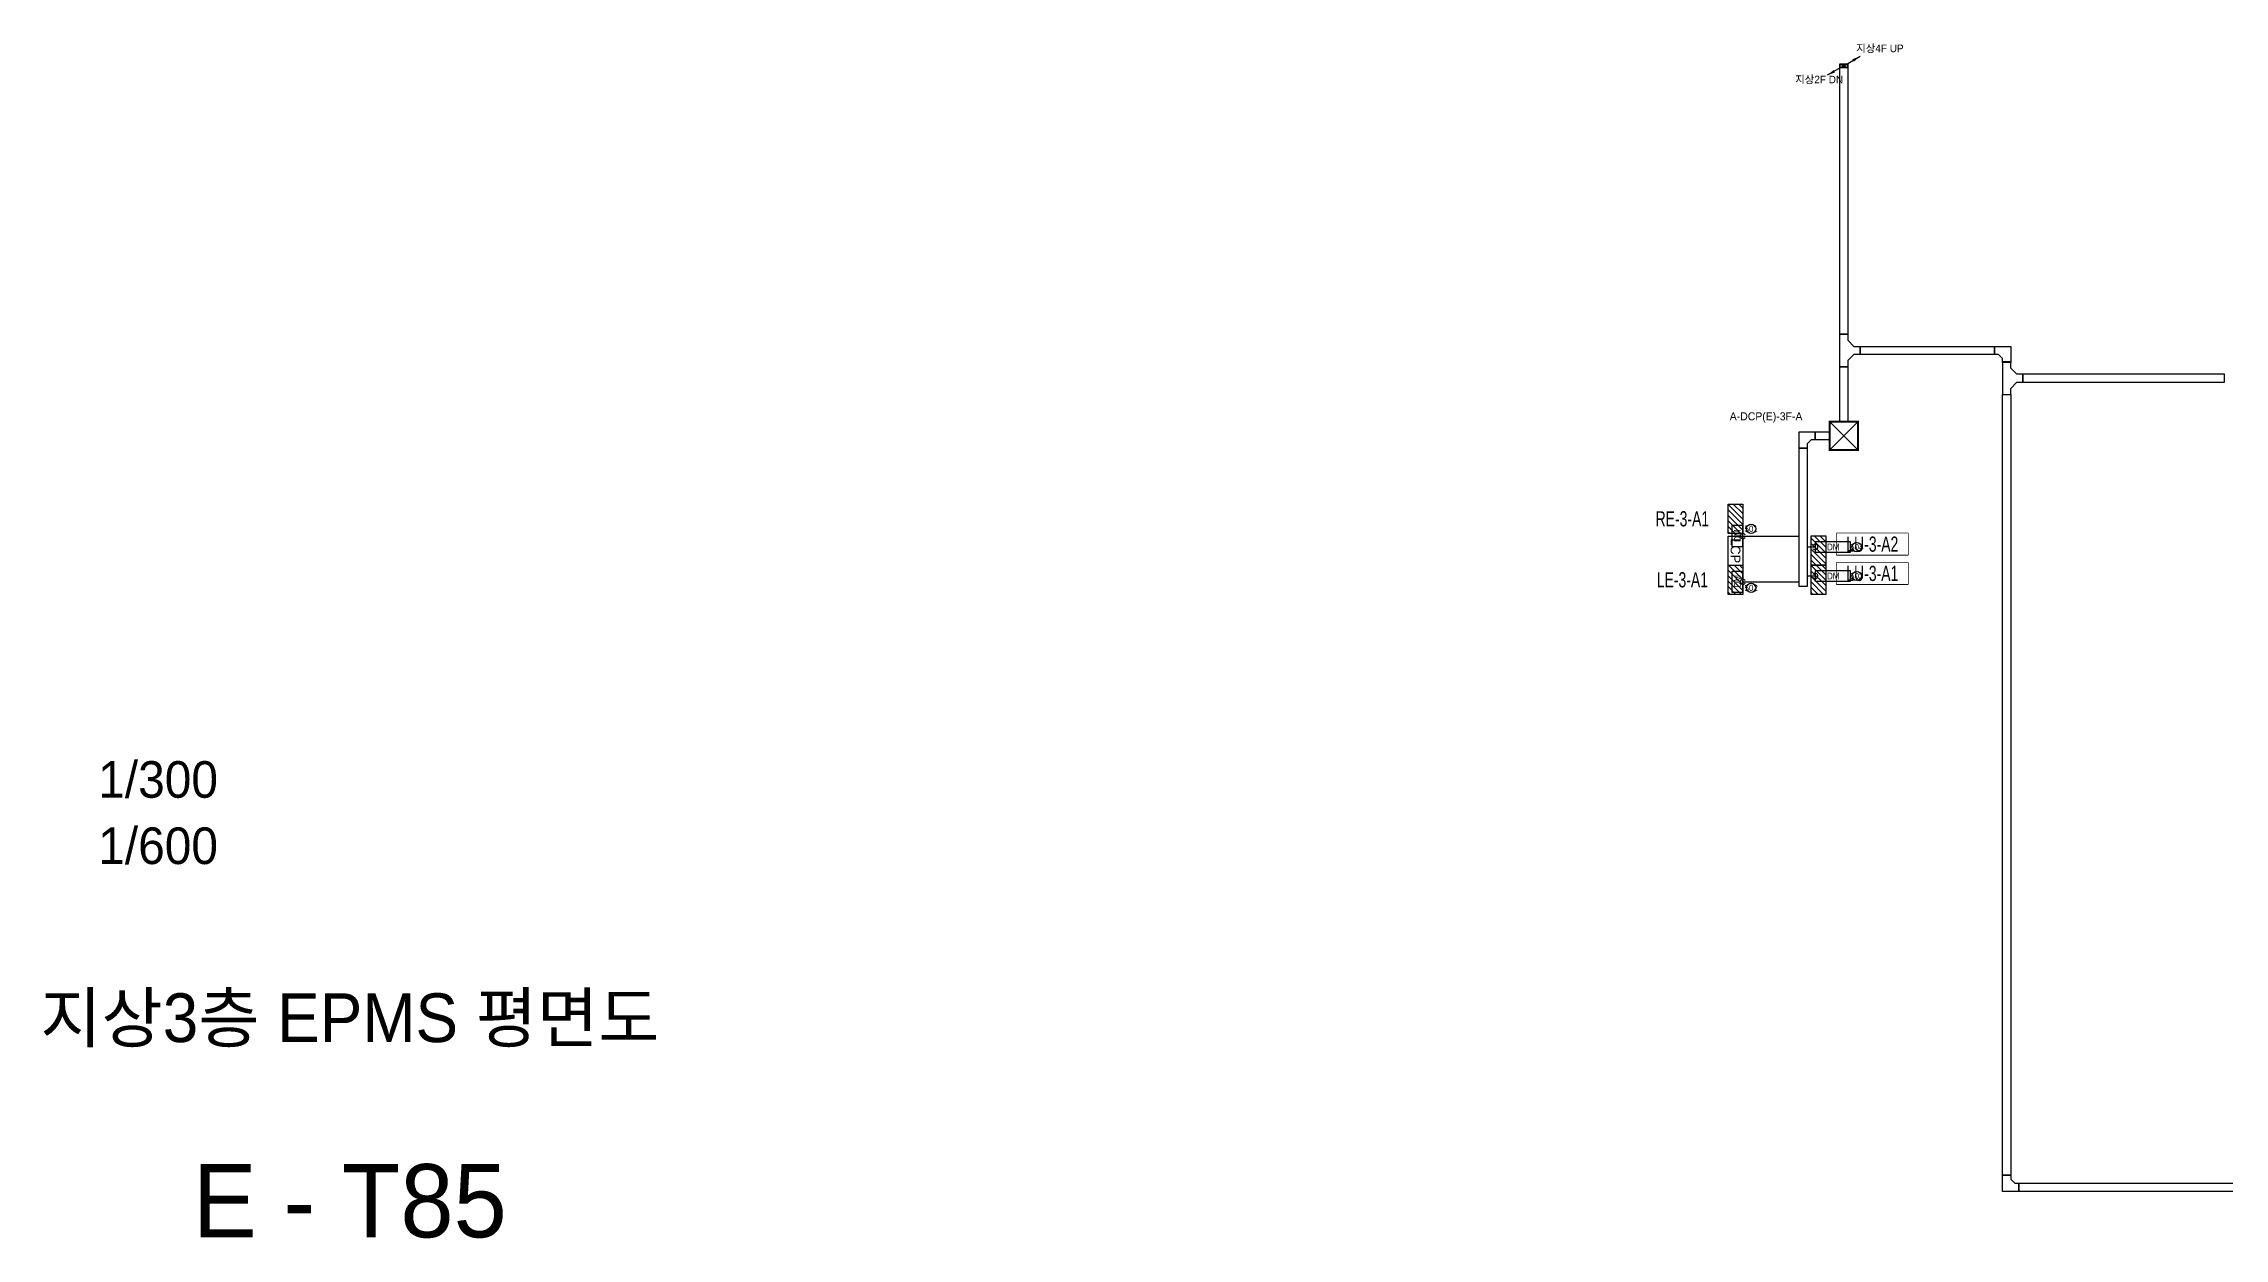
# Model space of a CAD drawing. Header units: millimetres. Extents: x 89450 to 753248, y -530175 to 1209785.
# Drawn here: x 225717 to 279354, y 211964 to 241345 of the extents above; entities that cross this region are included whole.
import ezdxf
from ezdxf.enums import TextEntityAlignment as Align

# ---------------------------------------------------------------- set-up
doc = ezdxf.new("R2010")
doc.units = ezdxf.units.MM
doc.header["$LTSCALE"] = 150
for name, color, linetype in [('------01 Distribution Panel', 3, 'Continuous'), ('------01 Distribution Panel_UPS_Emgency', 232, 'Continuous'), ('------02 Etc Panel', 3, 'Continuous'), ('-----29 Indicator', 1, 'Continuous'), ('-----41 Drawing Title', 2, 'Continuous'), ('-----42 Drawing Number', 2, 'Continuous'), ('-----43 Drawing Scale', 3, 'Continuous'), ('-----99 EPMS CABLE DUCT', 4, 'Continuous'), ('-----99 EPMS CONDUIT', 4, 'Continuous'), ('-----99 EPMS DEVICE', 3, 'Continuous'), ('-----99 EPMS PNL', 6, 'Continuous')]:
    doc.layers.add(name, color=color, linetype=linetype)
doc.styles.add('ELEC', font='')
doc.styles.get('ELEC').set_extended_font_data('Dotum')

# ---------------------------------------------------------------- blocks, each defined once
blk = doc.blocks.new('A02')
h = blk.add_hatch()
h.set_pattern_fill('ANSI31', color=161, scale=25, style=0)
h.set_pattern_definition([(45, (-2000, -19200), (-56.1266, 56.1266), [])])
h.paths.add_polyline_path([(-300, 300), (-300, 0), (300, 0), (300, 300)])
at = {"color": 161}
blk.add_lwpolyline([(300, 0), (-300, 0), (-300, 300), (300, 300)], close=True, dxfattribs=at)
blk = doc.blocks.new('A07')
at = {"color": 8}
blk.add_lwpolyline([(-300, 0), (-300, 300), (300, 300), (300, 0)], close=True, dxfattribs=at)
at = {"color": 8, "style": 'ELEC'}
blk.add_text('LCP', height=200, rotation=360, dxfattribs=at).set_placement((0, 150), align=Align.MIDDLE)
blk = doc.blocks.new('zw$32E')
for p, q in [((100, 0), (0, 0)), ((0, 0), (0, -400)), ((100, -75), (100, 0)), ((175, -150), (100, -75)), ((100, -325), (175, -250)), ((250, -150), (175, -150)), ((175, -250), (250, -250)), ((250, -250), (250, -150)), ((0, -400), (100, -400)), ((100, -400), (100, -325))]:
    blk.add_line(p, q)

msp = doc.modelspace()

# ---------------------------------------------------------------- linework, layer by layer
at = {"layer": '------01 Distribution Panel_UPS_Emgency', "color": 1, "elevation": 0}
msp.add_lwpolyline([(269818, 228055), (271573, 228055), (271573, 228580), (269818, 228580)], close=True, dxfattribs=at)
at = {"layer": '------02 Etc Panel'}
for p, q in [((267510, 229235), (268892, 229235)), ((267510, 228110), (268892, 228110))]:
    msp.add_line(p, q, dxfattribs=at)
at = {"layer": '-----29 Indicator'}
for centre in [(267715, 229414, 0), (267715, 227961, 0)]:
    msp.add_circle(centre, 114, dxfattribs=at)
at = {"layer": '-----99 EPMS CABLE DUCT'}
for p, q in [((269903, 240840, 0), (270083, 240760, 0)), ((269903, 240760, 0), (270083, 240840, 0)), ((269993, 240800, 0), (270399, 241034, 0)), ((269993, 240800, 0), (269587, 240566, 0))]:
    msp.add_line(p, q, dxfattribs=at)
at = {"layer": '-----99 EPMS CABLE DUCT', "elevation": 0}
for points in [[(269893, 240850), (270093, 240850), (270093, 234201), (269893, 234201)], [(269893, 240850), (270093, 240850), (270093, 240750), (269893, 240750)], [(269903, 240840), (270083, 240840), (270083, 240760), (269903, 240760)], [(270393, 233901), (273698, 233901), (273698, 233701), (270393, 233701)], [(270393, 233901), (273698, 233901), (273698, 233701), (270393, 233701)], [(269893, 233401), (270093, 233401), (270093, 232050), (269893, 232050)], [(279354, 233218), (274398, 233218), (274398, 233018), (279354, 233018)], [(273898, 232718), (274098, 232718), (274098, 213519), (273898, 213519)], [(269292, 231800), (269643, 231800), (269643, 231600), (269292, 231600)], [(268892, 231400), (269092, 231400), (269092, 227998), (268892, 227998)], [(274298, 213319), (344416, 213319), (344416, 213119), (274298, 213119)]]:
    msp.add_lwpolyline(points, close=True, dxfattribs=at)
for points in [[(270399, 241034, 0, 70, 0), (270223, 240933, 40, 40, 0)], [(269587, 240566, 0, 70, 0), (269763, 240667, 40, 40, 0)]]:
    msp.add_lwpolyline(points, format="xyseb", dxfattribs=at)
for points in [[(273698, 233701), (273698, 233901), (274098, 233901), (274098, 233501), (273898, 233501), (273898, 233601), (273798, 233701), (273698, 233701)], [(273698, 233701), (273698, 233901), (274098, 233901), (274098, 233501), (273898, 233501), (273898, 233601), (273798, 233701), (273698, 233701)], [(269092, 231400), (268892, 231400), (268892, 231800), (269292, 231800), (269292, 231600), (269192, 231600), (269092, 231500), (269092, 231400)], [(274298, 213319), (274298, 213119), (273898, 213119), (273898, 213519), (274098, 213519), (274098, 213419), (274198, 213319), (274298, 213319)]]:
    msp.add_lwpolyline(points, dxfattribs=at)
at = {"layer": '-----99 EPMS CABLE DUCT'}
msp.add_circle((269993, 240800, 0), 10, dxfattribs=at)
at = {"layer": '-----99 EPMS CONDUIT'}
for points in [[(269294, 228965, 0), (269092, 228965, 0)], [(269294, 228253, 0), (269092, 228253, 0)]]:
    msp.add_polyline3d(points, dxfattribs=at)
for centre, start, end in [((267510, 229235), 30, 330), ((269294, 228965, 0), 210, 150), ((267510, 228110), 30, 330), ((269294, 228253, 0), 210, 150)]:
    msp.add_arc(centre, 63.8, start, end, dxfattribs=at)
at = {"layer": '-----99 EPMS DEVICE', "color": 2, "elevation": 0}
for points in [[(267240, 229492), (267240, 228978), (267510, 228978), (267510, 229492)], [(267240, 228367), (267240, 227853), (267510, 227853), (267510, 228367)]]:
    msp.add_lwpolyline(points, close=True, dxfattribs=at)
at = {"layer": '-----99 EPMS PNL'}
for p, q in [((269643, 232050), (270343, 231350)), ((269643, 231350), (270343, 232050))]:
    msp.add_line(p, q, dxfattribs=at)
at = {"layer": '-----99 EPMS PNL', "elevation": 0}
for points, const_width in [([(266996, 231999), (266996, 232360), (269167, 232360), (269167, 231999)], 1), ([(269643, 232050), (270343, 232050), (270343, 231350), (269643, 231350)], 50)]:
    msp.add_lwpolyline(points, close=True, dxfattribs=dict(at, const_width=const_width))

# ---------------------------------------------------------------- block references
at = {"layer": '------01 Distribution Panel', "xscale": 1.2, "yscale": 1.2, "zscale": 1.2, "rotation": 270}
for p in [(267150, 229660), (267150, 228160)]:
    msp.add_blockref('A02', p, dxfattribs=at)
at = {"layer": '------01 Distribution Panel_UPS_Emgency', "xscale": 1.2, "yscale": 1.2, "zscale": 1.2, "rotation": 270}
msp.add_blockref('A02', (269190, 228160), dxfattribs=at)
at = {"layer": '-----99 EPMS CABLE DUCT', "xscale": -2, "yscale": 2, "zscale": 2, "rotation": 180}
msp.add_blockref('zw$32E', (269893, 233401), dxfattribs=at)
at = {"layer": '-----99 EPMS CABLE DUCT', "xscale": 2, "yscale": 2, "zscale": 2}
msp.add_blockref('zw$32E', (273898, 233518, 0), dxfattribs=at)

# ---------------------------------------------------------------- texts
at = {"layer": '-----29 Indicator', "style": 'ELEC'}
for s, p in [('501', (267715, 229414, 0)), ('502', (267715, 227961, 0))]:
    msp.add_text(s, height=150, dxfattribs=at).set_placement(p, align=Align.MIDDLE_CENTER)
at = {"layer": '-----41 Drawing Title', "style": 'ELEC'}
msp.add_text('지상3층 EPMS 평면도', height=1200, dxfattribs=at).set_placement((233250, 217390), align=Align.MIDDLE_CENTER)
at = {"layer": '-----42 Drawing Number', "style": 'ELEC'}
msp.add_text('E - T85', height=1800, dxfattribs=at).set_placement((233250, 212890), align=Align.MIDDLE_CENTER)
at = {"layer": '-----43 Drawing Scale', "style": 'ELEC'}
for s, p in [('1/300', (227060, 222800)), ('1/600', (227060, 221170))]:
    msp.add_text(s, height=900, dxfattribs=at).set_placement(p)
at = {"layer": '-----99 EPMS CABLE DUCT', "style": 'ELEC'}
for s, p in [('지상4F UP', (270298, 241134, 0)), ('지상2F DN', (268797, 240369, 0))]:
    msp.add_text(s, height=187.7, dxfattribs=at).set_placement(p)
at = {"layer": '-----99 EPMS DEVICE', "color": 2, "style": 'ELEC', "width": 0.9}
for p in [(267375, 229245, 0), (267375, 228121, 0)]:
    msp.add_text('DM', height=168, rotation=90, dxfattribs=at).set_placement(p, align=Align.MIDDLE)
at = {"layer": '-----99 EPMS PNL', "style": 'ELEC'}
msp.add_text('A-DCP(E)-3F-A', height=196.83, dxfattribs=at).set_placement((268082, 232180), align=Align.MIDDLE_CENTER)

# ---------------------------------------------------------------- next in the draw order: wipeouts: each hides what was drawn before it
at = {"color": 1}
for points, layer in [([(265145, 229397), (266900, 229397), (266900, 229922), (265145, 229922)], '------01 Distribution Panel'), ([(265145, 227897), (266900, 227897), (266900, 228422), (265145, 228422)], '------01 Distribution Panel'), ([(269818, 228055), (271573, 228055), (271573, 228580), (269818, 228580)], '------01 Distribution Panel_UPS_Emgency')]:
    msp.add_wipeout(points, dxfattribs=at).dxf.layer = layer

# ---------------------------------------------------------------- next in the draw order: linework, layer by layer
at = {"layer": '------01 Distribution Panel_UPS_Emgency', "color": 1, "elevation": 0}
msp.add_lwpolyline([(269818, 228775), (271573, 228775), (271573, 229300), (269818, 229300)], close=True, dxfattribs=at)
at = {"layer": '-----29 Indicator'}
msp.add_circle((270313, 228253, 0), 114, dxfattribs=at)
at = {"layer": '-----99 EPMS DEVICE', "color": 2, "elevation": 0}
msp.add_lwpolyline([(269294, 228388), (270154, 228388), (270154, 228118), (269294, 228118)], close=True, dxfattribs=at)

# ---------------------------------------------------------------- next in the draw order: block references
at = {"layer": '------01 Distribution Panel_UPS_Emgency', "xscale": 1.2, "yscale": 1.2, "zscale": 1.2, "rotation": 270}
msp.add_blockref('A02', (269190, 228880), dxfattribs=at)
at = {"layer": '------02 Etc Panel', "color": 8, "xscale": 1.2, "yscale": 1.2, "zscale": 1.2, "rotation": 270}
msp.add_blockref('A07', (267150, 228875), dxfattribs=at)

# ---------------------------------------------------------------- next in the draw order: texts
at = {"layer": '------01 Distribution Panel', "style": 'ELEC', "width": 0.7}
for s, p in [('RE-3-A1', (266023, 229660)), ('LE-3-A1', (266023, 228160))]:
    msp.add_text(s, height=375, dxfattribs=at).set_placement(p, align=Align.MIDDLE_CENTER)
at = {"layer": '-----29 Indicator', "style": 'ELEC'}
msp.add_text('503', height=150, dxfattribs=at).set_placement((270313, 228253, 0), align=Align.MIDDLE_CENTER)
at = {"layer": '-----99 EPMS DEVICE', "color": 2, "style": 'ELEC', "width": 0.9}
msp.add_text('DM', height=168, dxfattribs=at).set_placement((269734, 228253, 0), align=Align.MIDDLE)

# ---------------------------------------------------------------- next in the draw order: wipeouts: each hides what was drawn before it
at = {"color": 1}
msp.add_wipeout([(269818, 228775), (271573, 228775), (271573, 229300), (269818, 229300)], dxfattribs=at).dxf.layer = '------01 Distribution Panel_UPS_Emgency'

# ---------------------------------------------------------------- next in the draw order: linework, layer by layer
at = {"layer": '-----29 Indicator'}
msp.add_circle((270313, 228965, 0), 114, dxfattribs=at)
at = {"layer": '-----99 EPMS DEVICE', "color": 2, "elevation": 0}
msp.add_lwpolyline([(269294, 229100), (270154, 229100), (270154, 228831), (269294, 228831)], close=True, dxfattribs=at)

# ---------------------------------------------------------------- next in the draw order: texts
at = {"layer": '------01 Distribution Panel_UPS_Emgency', "style": 'ELEC', "width": 0.7}
for s, p in [('LU-3-A2', (270695, 229037)), ('LU-3-A1', (270695, 228317))]:
    msp.add_text(s, height=375, dxfattribs=at).set_placement(p, align=Align.MIDDLE_CENTER)
at = {"layer": '-----29 Indicator', "style": 'ELEC'}
msp.add_text('504', height=150, dxfattribs=at).set_placement((270313, 228965, 0), align=Align.MIDDLE_CENTER)
at = {"layer": '-----99 EPMS DEVICE', "color": 2, "style": 'ELEC', "width": 0.9}
msp.add_text('DM', height=168, dxfattribs=at).set_placement((269734, 228966, 0), align=Align.MIDDLE)

doc.saveas('drawing.dxf')
